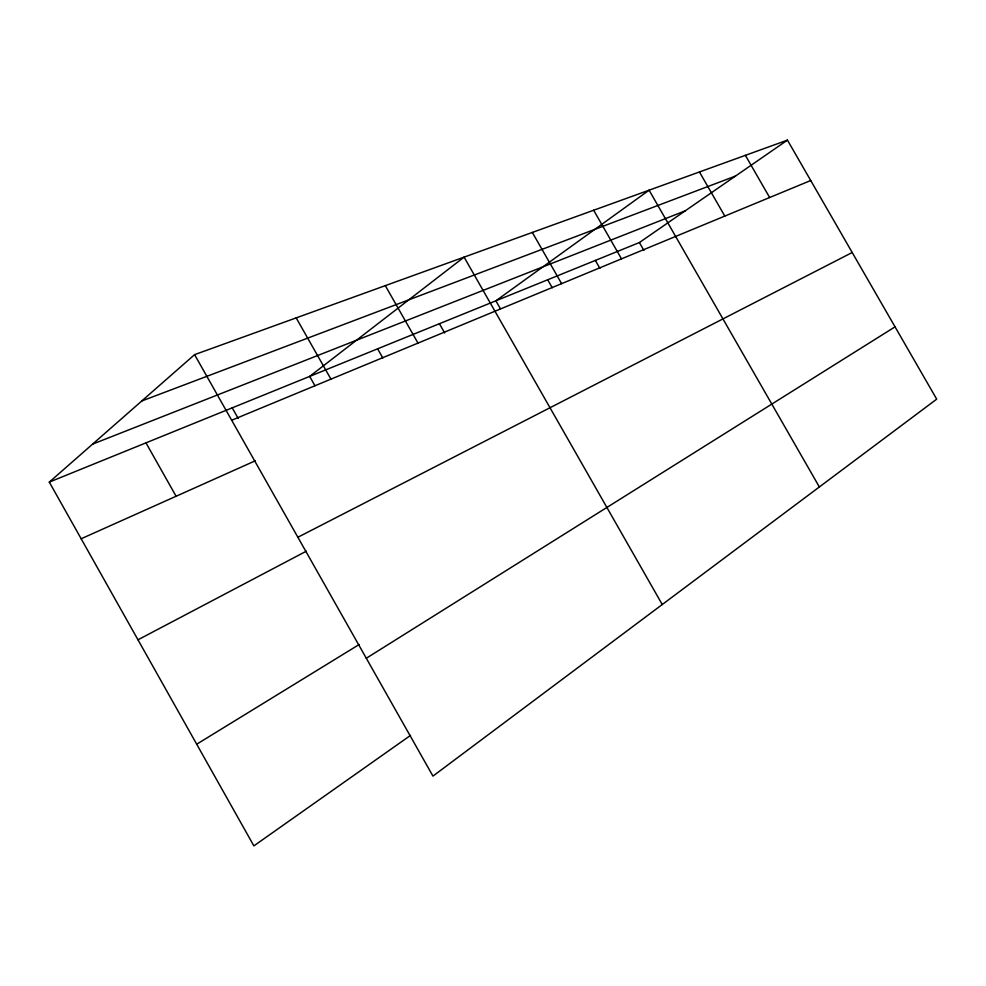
<?xml version="1.0" encoding="UTF-8"?>
<svg xmlns="http://www.w3.org/2000/svg" width="986" height="986" viewBox="0 0 986 986"><rect width="100%" height="100%" fill="white"/><g stroke="black" fill="none" stroke-linecap="round" stroke-linejoin="round"><path stroke-width="1.48" d="M410.521 735.396L253.87 845.877L49.3 482.105L194.587 354.652L787.444 140.123L936.7 399.157L432.953 776.105L194.587 354.652M49.3 482.105L639.384 242.544L787.444 140.123M366.299 658.254L895.042 326.847M196.695 744.22L359.138 644.536M137.978 639.803L306.338 551.186M297.871 537.259L852.2 252.502M81.16 538.763L255.238 460.819M231.685 420.233L810.726 180.512M92.61 444.119L685.208 210.844M141.774 400.982L735.457 176.087M745.379 155.344L769.647 197.52M699.444 171.971L724.796 216.082M819.354 486.961L649.096 190.187L495.884 300.804L500.346 308.606M639.384 242.544L643.907 250.444M593.658 210.24L621.5 258.85M595.359 260.427L599.895 268.352M532.329 232.437L561.601 283.648M547.686 279.777L552.246 287.752M662.247 604.517L464.098 257.124L309.666 376.405L314.941 385.723M439.423 323.728L444.674 332.96M385.304 285.644L418.002 343.103M377.613 348.822L382.79 357.943M296.194 317.886L330.951 379.142M232.228 407.847L238.242 418.471M145.977 442.862L176.087 496.254"/></g></svg>
